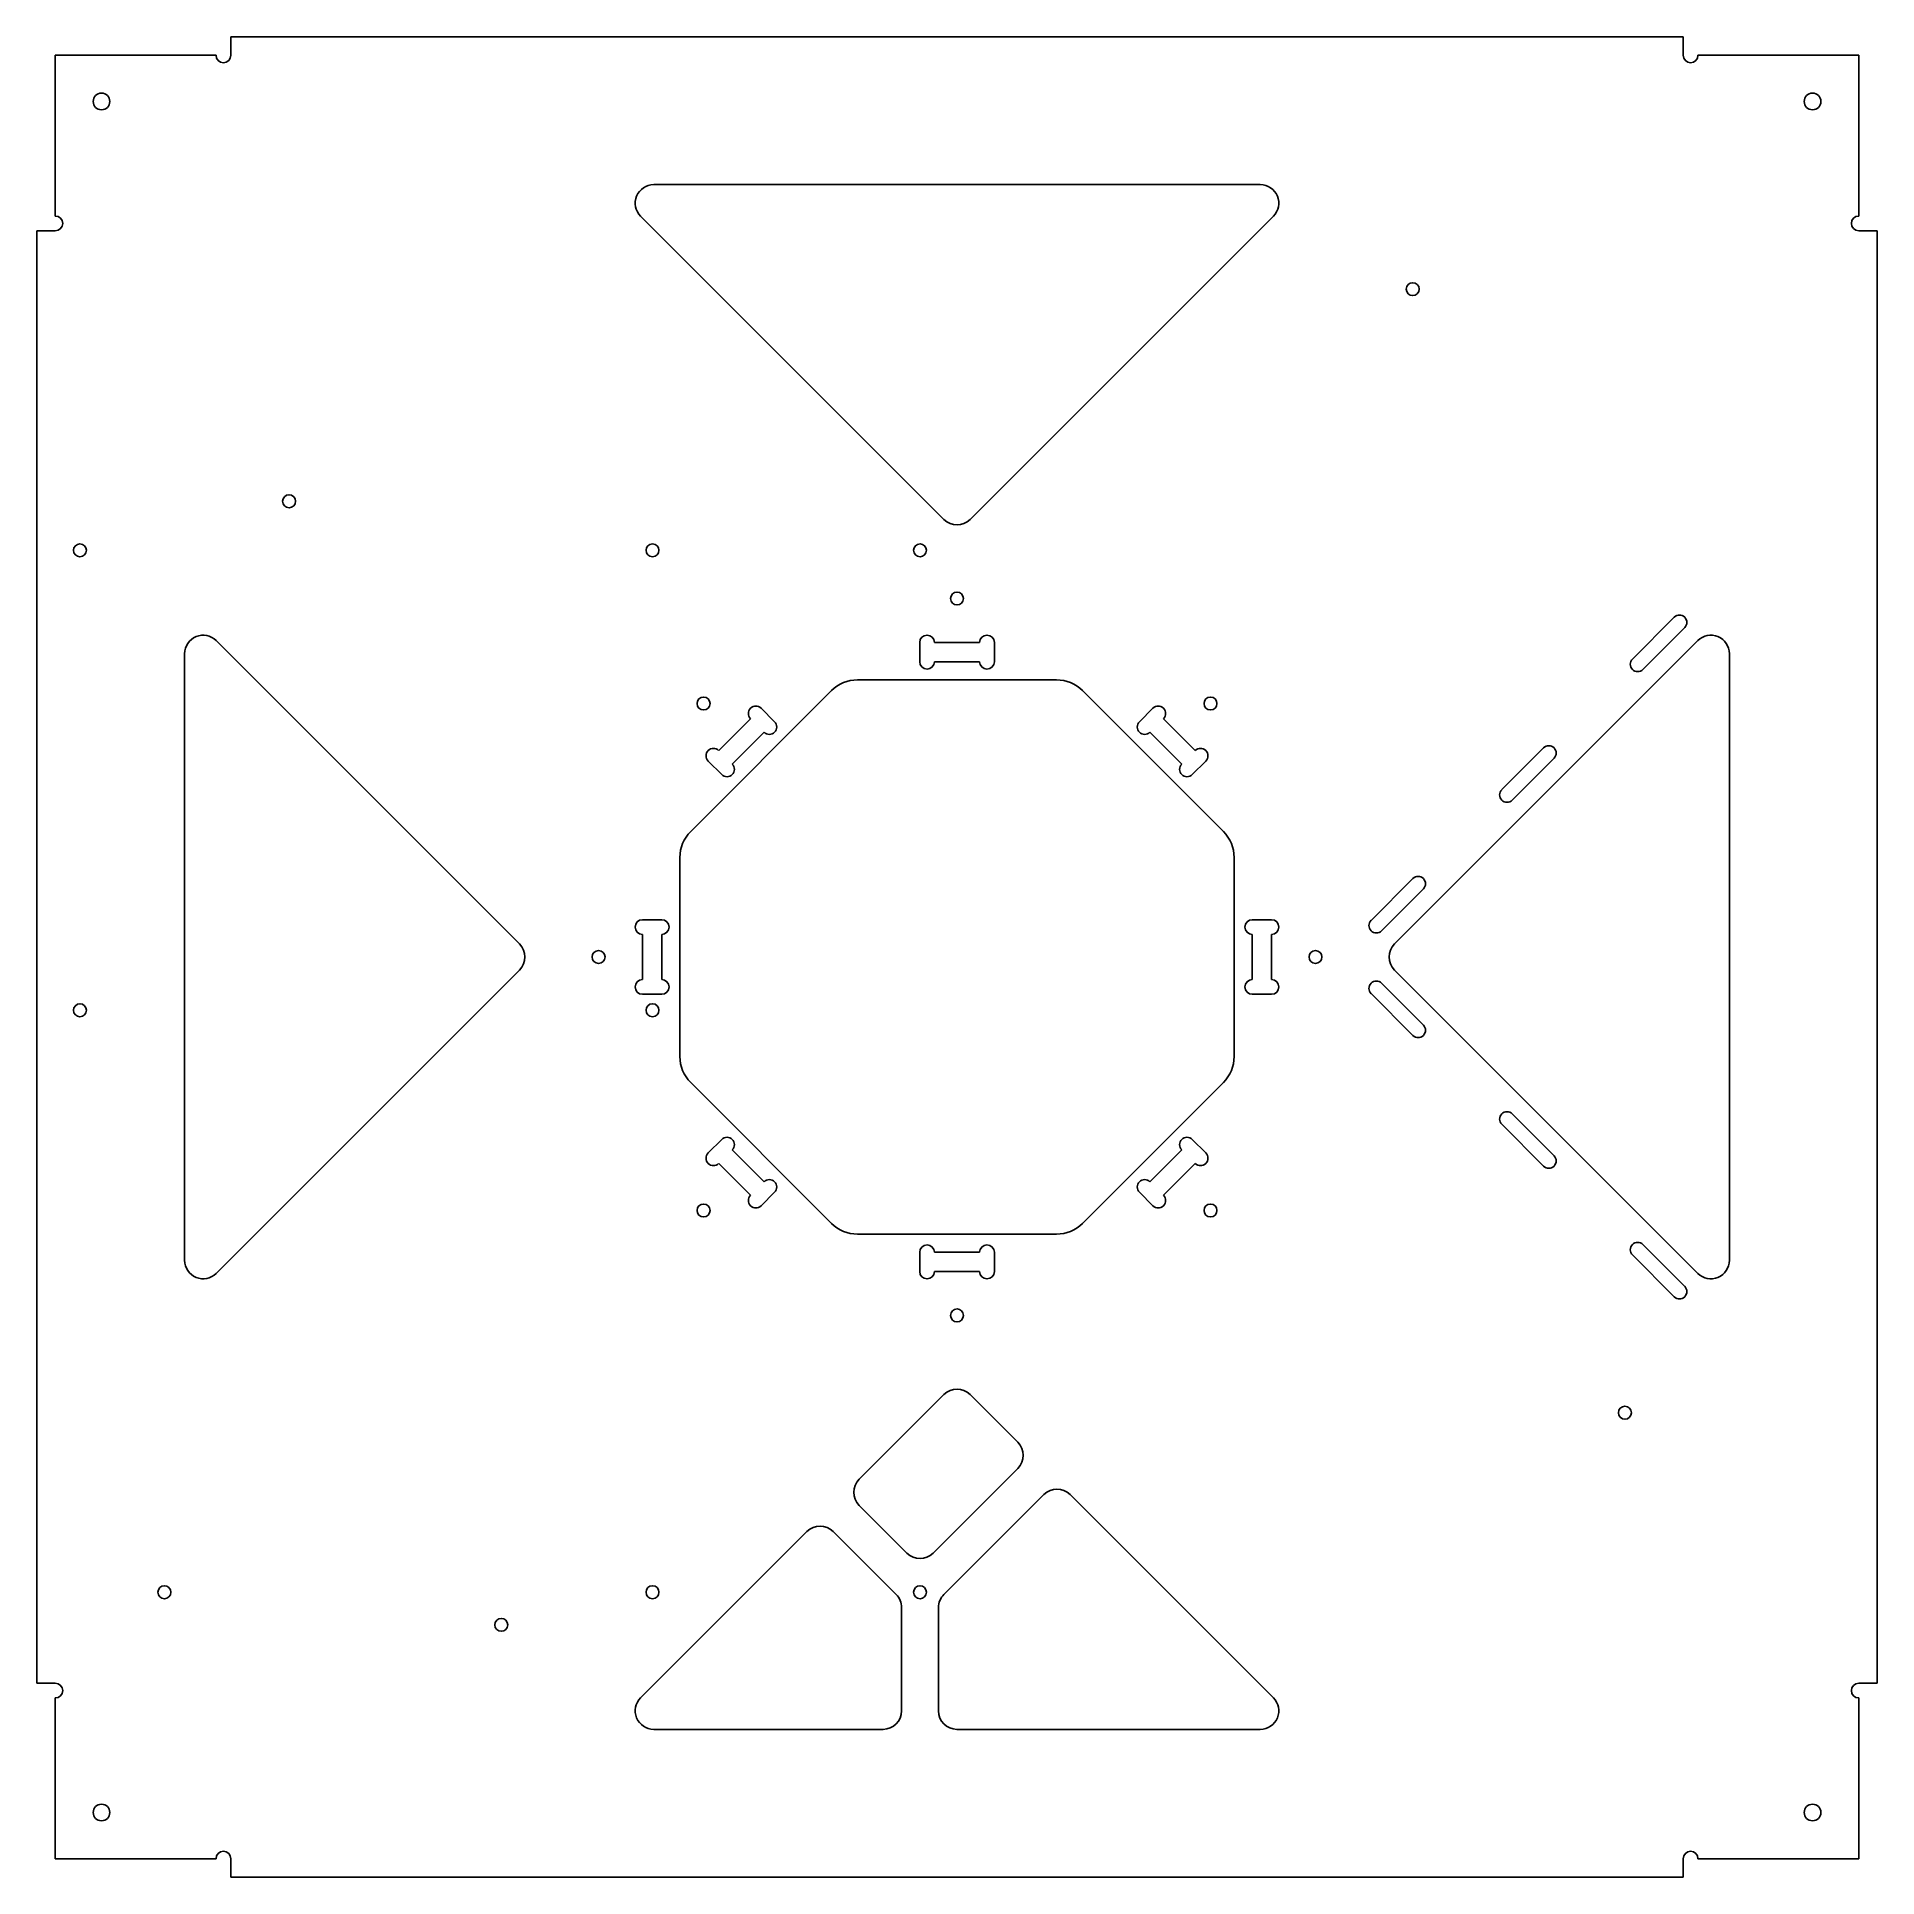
# Model space of a CAD drawing. Header units: millimetres. Extents: x 15 to 513, y -142 to 356.
import ezdxf

# ---------------------------------------------------------------- set-up
doc = ezdxf.new("R2010")
doc.units = ezdxf.units.MM
doc.layers.add('f', color=7, linetype='CONTINUOUS')

msp = doc.modelspace()

# ---------------------------------------------------------------- linework, layer by layer
at = {"layer": 'f'}
for p, q in [((67.7, 356.28, -282.6), (67.7, 351.28, -282.6)), ((460.7, 356.28, -282.6), (67.7, 356.28, -282.6)), ((460.7, 351.28, -282.6), (460.7, 356.28, -282.6)), ((20.2, 351.28, -282.6), (20.2, 307.78, -282.6)), ((63.7, 351.28, -282.6), (20.2, 351.28, -282.6)), ((508.2, 351.28, -282.6), (464.7, 351.28, -282.6)), ((508.2, 307.78, -282.6), (508.2, 351.28, -282.6)), ((346.27, 316.28, -282.6), (182.13, 316.28, -282.6)), ((178.59, 307.74, -282.6), (260.66, 225.67, -282.6)), ((267.73, 225.67, -282.6), (349.8, 307.74, -282.6)), ((15.2, 303.78, -282.6), (15.2, -89.22, -282.6)), ((20.2, 303.78, -282.6), (15.2, 303.78, -282.6)), ((513.2, 303.78, -282.6), (508.2, 303.78, -282.6)), ((513.2, -89.22, -282.6), (513.2, 303.78, -282.6)), ((458.27, 199.23, -282.6), (446.96, 187.91, -282.6)), ((449.79, 185.08, -282.6), (461.1, 196.4, -282.6)), ((55.2, 189.35, -282.6), (55.2, 25.21, -282.6)), ((145.8, 110.81, -282.6), (63.73, 192.89, -282.6)), ((254.1, 192.38, -282.6), (254.1, 187.18, -282.6)), ((270.3, 192.38, -282.6), (258.1, 192.38, -282.6)), ((274.3, 187.18, -282.6), (274.3, 192.38, -282.6)), ((464.66, 192.89, -282.6), (382.59, 110.82, -282.6)), ((473.2, 25.21, -282.6), (473.2, 189.35, -282.6)), ((258.1, 187.18, -282.6), (270.3, 187.18, -282.6)), ((192.13, 141.27, -282.6), (230.2, 179.35, -282.6)), ((237.27, 182.28, -282.6), (291.12, 182.28, -282.6)), ((298.19, 179.35, -282.6), (336.27, 141.27, -282.6)), ((214.84, 170.92, -282.6), (211.16, 174.6, -282.6)), ((317.23, 174.6, -282.6), (313.55, 170.92, -282.6)), ((208.34, 171.77, -282.6), (199.71, 163.14, -282.6)), ((328.68, 163.14, -282.6), (320.06, 171.77, -282.6)), ((203.39, 159.46, -282.6), (212.01, 168.09, -282.6)), ((316.38, 168.09, -282.6), (325.01, 159.46, -282.6)), ((196.88, 160.31, -282.6), (200.56, 156.64, -282.6)), ((327.84, 156.64, -282.6), (331.51, 160.31, -282.6)), ((422.92, 163.87, -282.6), (411.6, 152.56, -282.6)), ((414.43, 149.73, -282.6), (425.75, 161.04, -282.6)), ((189.2, 80.36, -282.6), (189.2, 134.2, -282.6)), ((339.2, 134.2, -282.6), (339.2, 80.36, -282.6)), ((387.56, 128.52, -282.6), (376.25, 117.2, -282.6)), ((379.08, 114.37, -282.6), (390.39, 125.69, -282.6)), ((184.3, 117.38, -282.6), (179.1, 117.38, -282.6)), ((349.3, 117.38, -282.6), (344.1, 117.38, -282.6)), ((179.1, 113.38, -282.6), (179.1, 101.18, -282.6)), ((184.3, 101.18, -282.6), (184.3, 113.38, -282.6)), ((344.1, 113.38, -282.6), (344.1, 101.18, -282.6)), ((349.3, 101.18, -282.6), (349.3, 113.38, -282.6)), ((63.73, 21.67, -282.6), (145.8, 103.74, -282.6)), ((390.39, 88.87, -282.6), (379.08, 100.19, -282.6)), ((382.59, 103.74, -282.6), (464.66, 21.67, -282.6)), ((179.1, 97.18, -282.6), (184.3, 97.18, -282.6)), ((344.1, 97.18, -282.6), (349.3, 97.18, -282.6)), ((376.25, 97.36, -282.6), (387.56, 86.04, -282.6)), ((230.2, 35.21, -282.6), (192.13, 73.28, -282.6)), ((336.27, 73.28, -282.6), (298.19, 35.21, -282.6)), ((425.75, 53.52, -282.6), (414.43, 64.83, -282.6)), ((411.6, 62, -282.6), (422.92, 50.69, -282.6)), ((200.56, 57.92, -282.6), (196.88, 54.25, -282.6)), ((212.01, 46.47, -282.6), (203.39, 55.1, -282.6)), ((325.01, 55.09, -282.6), (316.38, 46.47, -282.6)), ((331.51, 54.25, -282.6), (327.84, 57.92, -282.6)), ((199.71, 51.42, -282.6), (208.33, 42.79, -282.6)), ((320.06, 42.79, -282.6), (328.68, 51.42, -282.6)), ((211.16, 39.96, -282.6), (214.84, 43.64, -282.6)), ((313.55, 43.64, -282.6), (317.23, 39.96, -282.6)), ((291.12, 32.28, -282.6), (237.27, 32.28, -282.6)), ((254.1, 27.38, -282.6), (254.1, 22.18, -282.6)), ((270.3, 27.38, -282.6), (258.1, 27.38, -282.6)), ((274.3, 22.18, -282.6), (274.3, 27.38, -282.6)), ((446.96, 26.65, -282.6), (458.27, 15.33, -282.6)), ((461.1, 18.16, -282.6), (449.79, 29.47, -282.6)), ((258.1, 22.18, -282.6), (270.3, 22.18, -282.6)), ((260.66, -11.11, -282.6), (237.75, -34.03, -282.6)), ((280.64, -24.02, -282.6), (267.73, -11.11, -282.6)), ((280.64, -31.09, -282.6), (257.72, -54.01, -282.6)), ((260.65, -65.22, -282.6), (287.71, -38.16, -282.6)), ((349.8, -93.18, -282.6), (294.78, -38.16, -282.6)), ((250.65, -54.01, -282.6), (237.75, -41.1, -282.6)), ((223.6, -48.17, -282.6), (178.59, -93.18, -282.6)), ((230.67, -48.17, -282.6), (247.72, -65.22, -282.6)), ((249.19, -68.76, -282.6), (249.19, -96.72, -282.6)), ((259.19, -96.72, -282.6), (259.19, -68.76, -282.6)), ((15.2, -89.22, -282.6), (20.2, -89.22, -282.6)), ((508.2, -89.22, -282.6), (513.2, -89.22, -282.6)), ((20.2, -93.22, -282.6), (20.2, -136.72, -282.6)), ((508.2, -136.72, -282.6), (508.2, -93.22, -282.6)), ((182.13, -101.72, -282.6), (244.19, -101.72, -282.6)), ((264.19, -101.72, -282.6), (346.27, -101.72, -282.6)), ((20.2, -136.72, -282.6), (63.7, -136.72, -282.6)), ((67.7, -136.72, -282.6), (67.7, -141.72, -282.6)), ((460.7, -141.72, -282.6), (460.7, -136.72, -282.6)), ((464.7, -136.72, -282.6), (508.2, -136.72, -282.6)), ((67.7, -141.72, -282.6), (460.7, -141.72, -282.6))]:
    msp.add_line(p, q, dxfattribs=at)
for centre, radius in [((32.7, 338.78, -282.6), 2.25), ((495.7, 338.78, -282.6), 2.25), ((387.51, 288, -282.6), 1.75), ((83.47, 230.6, -282.6), 1.75), ((26.86, 217.33, -282.6), 1.75), ((181.8, 217.33, -282.6), 1.75), ((254.19, 217.33, -282.6), 1.75), ((264.2, 204.28, -282.6), 1.75), ((195.61, 175.87, -282.6), 1.75), ((332.79, 175.87, -282.6), 1.75), ((167.2, 107.28, -282.6), 1.75), ((361.2, 107.28, -282.6), 1.75), ((26.86, 92.87, -282.6), 1.75), ((181.8, 92.87, -282.6), 1.75), ((195.61, 38.69, -282.6), 1.75), ((332.79, 38.69, -282.6), 1.75), ((264.2, 10.28, -282.6), 1.75), ((444.92, -16.04, -282.6), 1.75), ((49.72, -64.61, -282.6), 1.75), ((181.8, -64.61, -282.6), 1.75), ((254.19, -64.61, -282.6), 1.75), ((140.88, -73.44, -282.6), 1.75), ((32.7, -124.22, -282.6), 2.25), ((495.7, -124.22, -282.6), 2.25)]:
    msp.add_circle(centre, radius, dxfattribs=at)
for centre, radius, start, end in [((65.7, 351.28, -282.6), 2, 180, 0), ((462.7, 351.28, -282.6), 2, -180, 0), ((182.13, 311.28, -282.6), 5, 90, -135), ((346.27, 311.28, -282.6), 5, -45, 90), ((20.2, 305.78, -282.6), 2, -90, 90), ((508.2, 305.78, -282.6), 2, 90, -90), ((264.2, 229.21, -282.6), 5, -135, -45), ((459.69, 197.81, -282.6), 2, -45, 135), ((60.2, 189.35, -282.6), 5, 45, 180), ((256.1, 192.38, -282.6), 2, 0, 180), ((272.3, 192.38, -282.6), 2, 0, 180), ((468.2, 189.35, -282.6), 5, 0, 135), ((256.1, 187.18, -282.6), 2, 180, 0), ((272.3, 187.18, -282.6), 2, 180, 0), ((448.37, 186.5, -282.6), 2, 135, -45), ((237.27, 172.28, -282.6), 10, 90, 135), ((291.12, 172.28, -282.6), 10, 45, 90), ((209.75, 173.18, -282.6), 2, 45, -135), ((318.64, 173.18, -282.6), 2, -45, 135), ((213.43, 169.51, -282.6), 2, -135, 45), ((314.97, 169.5, -282.6), 2, 135, -45), ((424.33, 162.46, -282.6), 2, -45, 135), ((198.29, 161.73, -282.6), 2, 45, -135), ((201.97, 158.05, -282.6), 2, -135, 45), ((326.42, 158.05, -282.6), 2, 135, -45), ((330.1, 161.73, -282.6), 2, -45, 135), ((413.02, 151.14, -282.6), 2, 135, -45), ((199.2, 134.2, -282.6), 10, 135, 180), ((329.2, 134.2, -282.6), 10, 0, 45), ((388.98, 127.1, -282.6), 2, -45, 135), ((179.1, 115.38, -282.6), 2, 90, -90), ((184.3, 115.38, -282.6), 2, -90, 90), ((344.1, 115.38, -282.6), 2, 90, -90), ((349.3, 115.38, -282.6), 2, -90, 90), ((377.66, 115.79, -282.6), 2, 135, -45), ((142.27, 107.28, -282.6), 5, -45, 45), ((386.13, 107.28, -282.6), 5, 135, -135), ((179.1, 99.18, -282.6), 2, 90, -90), ((184.3, 99.18, -282.6), 2, -90, 90), ((344.1, 99.18, -282.6), 2, 90, -90), ((349.3, 99.18, -282.6), 2, -90, 90), ((377.66, 98.77, -282.6), 2, 45, -135), ((388.98, 87.46, -282.6), 2, -135, 45), ((199.2, 80.36, -282.6), 10, 180, -135), ((329.2, 80.36, -282.6), 10, -45, 0), ((413.02, 63.42, -282.6), 2, 45, -135), ((201.97, 56.51, -282.6), 2, -45, 135), ((326.42, 56.51, -282.6), 2, 45, -135), ((198.29, 52.83, -282.6), 2, 135, -45), ((330.1, 52.83, -282.6), 2, -135, 45), ((424.33, 52.1, -282.6), 2, -135, 45), ((213.43, 45.05, -282.6), 2, -45, 135), ((314.97, 45.05, -282.6), 2, 45, -135), ((209.75, 41.38, -282.6), 2, 135, -45), ((318.64, 41.38, -282.6), 2, -135, 45), ((237.27, 42.28, -282.6), 10, -135, -90), ((291.12, 42.28, -282.6), 10, -90, -45), ((448.37, 28.06, -282.6), 2, 45, -135), ((60.2, 25.21, -282.6), 5, 180, -45), ((256.1, 27.38, -282.6), 2, 0, 180), ((272.3, 27.38, -282.6), 2, 0, 180), ((468.2, 25.21, -282.6), 5, -135, 0), ((256.1, 22.18, -282.6), 2, 180, 0), ((272.3, 22.18, -282.6), 2, 180, 0), ((459.69, 16.75, -282.6), 2, -135, 45), ((264.2, -14.65, -282.6), 5, 45, 135), ((277.1, -27.56, -282.6), 5, -45, 45), ((241.28, -37.57, -282.6), 5, 135, -135), ((291.25, -41.7, -282.6), 5, 45, 135), ((227.14, -51.71, -282.6), 5, 45, 135), ((254.19, -50.47, -282.6), 5, -135, -45), ((244.19, -68.76, -282.6), 5, 0, 45), ((264.19, -68.76, -282.6), 5, 135, 180), ((20.2, -91.22, -282.6), 2, -90, 90), ((508.2, -91.22, -282.6), 2, 90, -90), ((182.13, -96.72, -282.6), 5, 135, -90), ((346.27, -96.72, -282.6), 5, -90, 45), ((244.19, -96.72, -282.6), 5, -90, 0), ((264.19, -96.72, -282.6), 5, 180, -90), ((65.7, -136.72, -282.6), 2, 0, 180), ((462.7, -136.72, -282.6), 2, 0, 180)]:
    msp.add_arc(centre, radius, start, end, dxfattribs=at)

doc.saveas('drawing.dxf')
